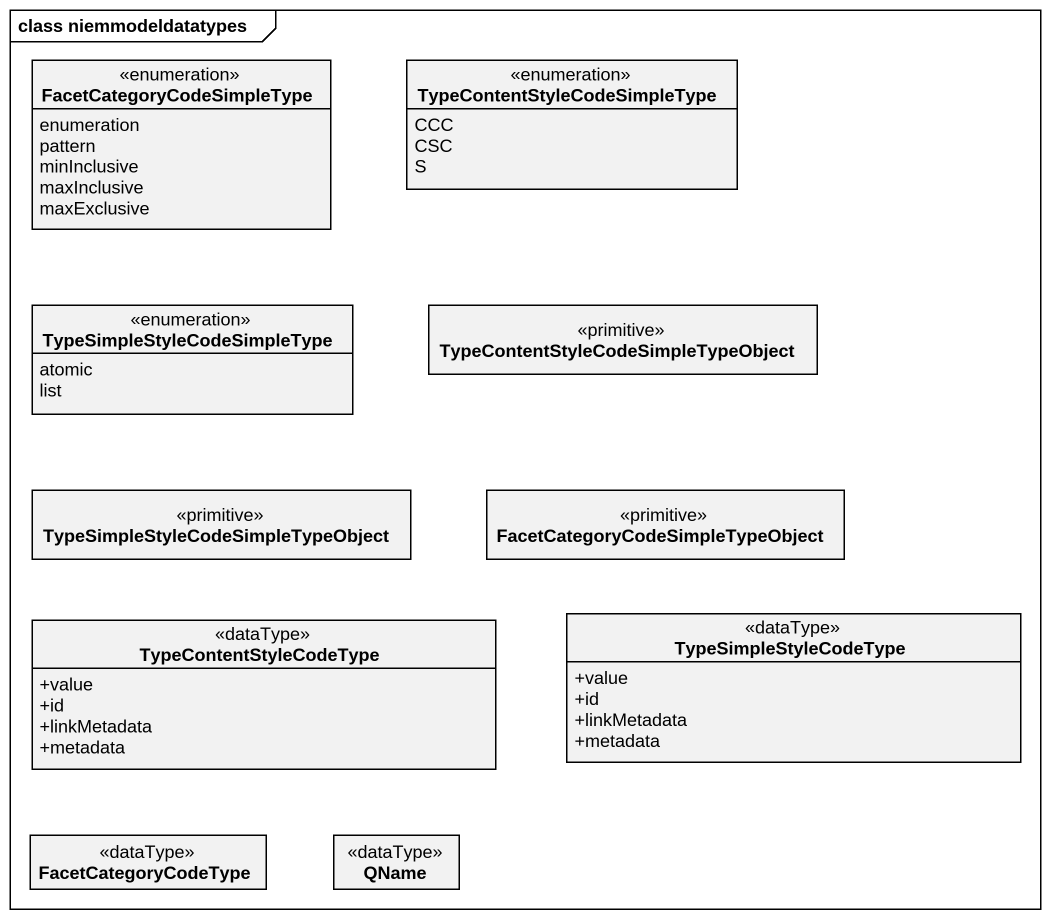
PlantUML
@startuml
mainframe class niemmodeldatatypes
hide circle
hide empty members
skinparam classAttributeIconSize 0
enum FacetCategoryCodeSimpleType {
  enumeration
  pattern
  minInclusive
  maxInclusive
  maxExclusive
}
enum "TypeContentStyleCodeSimpleType" as TypeContentStyleCodeSimpleTy {
  CCC
  CSC
  S
}
enum "TypeSimpleStyleCodeSimpleType" as TypeSimpleStyleCodeSimpleTyp {
  atomic
  list
}
class "TypeContentStyleCodeSimpleTypeObject" as TypeContentStyleCodeSimpleTy_2 <<primitive>>
class "TypeSimpleStyleCodeSimpleTypeObject" as TypeSimpleStyleCodeSimpleTyp_2 <<primitive>>
class "FacetCategoryCodeSimpleTypeObject" as FacetCategoryCodeSimpleTypeO <<primitive>>
class TypeContentStyleCodeType <<dataType>> {
  +value
  +id
  +linkMetadata
  +metadata
}
class TypeSimpleStyleCodeType <<dataType>> {
  +value
  +id
  +linkMetadata
  +metadata
}
class FacetCategoryCodeType <<dataType>>
class QName <<dataType>>
@enduml
